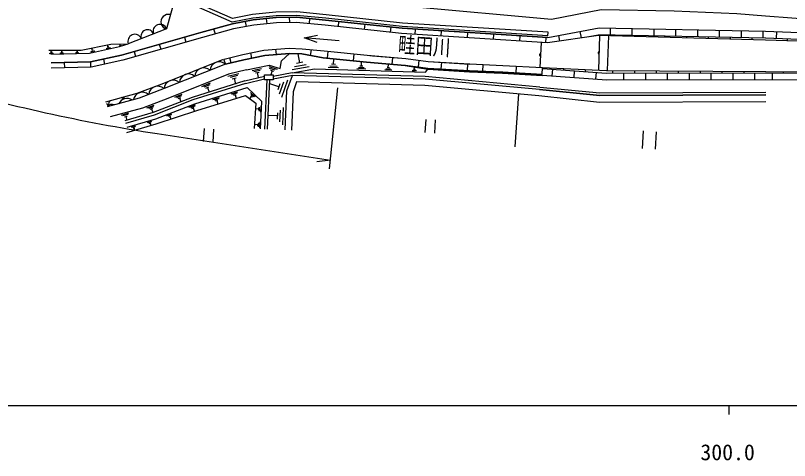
# Model space of a CAD drawing. Units: millimetres, scale not verified. Extents: x 40000 to 680000, y 20000 to 380000.
# Drawn here: x 286318 to 374931, y 198715 to 249668 of the extents above; entities that cross this region are included whole.
import ezdxf
from ezdxf.enums import TextEntityAlignment as Align

# ---------------------------------------------------------------- set-up
doc = ezdxf.new("R2010")
doc.units = ezdxf.units.MM
doc.header["$LTSCALE"] = 1000
doc.layers.add('M-BGD', color=7, linetype='Continuous', lineweight=25)
doc.layers.add('M-TTL-BAND', color=7, linetype='Continuous', lineweight=25)
doc.styles.add('ＭＳ ゴシック', font='')
doc.styles.get('ＭＳ ゴシック').set_extended_font_data('MS Gothic')

msp = doc.modelspace()

# ---------------------------------------------------------------- linework, layer by layer
at = {"layer": 'M-BGD'}
for p, q in [((304466, 251310), (303609, 248147)), ((331696, 250684), (347695, 249228)), ((311147, 248710), (313524, 249170)), ((313524, 249170), (316167, 249438)), ((315016, 249321), (315077, 248724)), ((316167, 249438), (318495, 249477)), ((317667, 249463), (317677, 248863)), ((318495, 249477), (321825, 249147)), ((319988, 249329), (319929, 248732)), ((321825, 249147), (330568, 248202)), ((303609, 248147), (299232, 246415)), ((307556, 247736), (311147, 248710)), ((311282, 248126), (307717, 247158)), ((309003, 248129), (309160, 247550)), ((313611, 248575), (311282, 248126)), ((312619, 248995), (312733, 248406)), ((316203, 248839), (313611, 248575)), ((318470, 248876), (316203, 248839)), ((321766, 248550), (318470, 248876)), ((330516, 247604), (321766, 248550)), ((323316, 248986), (323252, 248390)), ((326299, 248664), (326234, 248067)), ((329281, 248341), (329217, 247744)), ((330568, 248202), (347248, 247141)), ((347248, 247141), (353146, 248258)), ((353146, 248258), (372194, 247877)), ((354396, 248233), (354380, 247433)), ((356896, 248183), (356880, 247383)), ((359395, 248133), (359379, 247333)), ((298457, 245132), (307556, 247736)), ((347210, 246542), (330516, 247604)), ((332065, 248107), (332027, 247508)), ((335059, 247916), (335021, 247317)), ((338053, 247726), (338015, 247127)), ((341047, 247535), (341008, 246936)), ((344041, 247345), (344002, 246746)), ((353064, 247376), (347210, 246542)), ((347260, 247340), (347286, 247739)), ((348476, 247373), (348596, 246739)), ((350932, 247838), (351073, 247093)), ((353068, 247429), (351965, 247220)), ((352309, 247285), (352312, 247269)), ((372199, 246842), (353064, 247376)), ((372198, 247077), (353071, 247459)), ((353086, 243406), (353213, 247372)), ((353130, 247458), (353129, 247374)), ((354102, 243362), (354229, 247344)), ((355630, 247408), (355628, 247305)), ((358129, 247358), (358127, 247235)), ((360629, 247308), (360626, 247165)), ((361895, 248083), (361879, 247283)), ((363128, 247258), (363125, 247095)), ((364394, 248033), (364378, 247233)), ((366894, 247983), (366878, 247183)), ((369393, 247933), (369377, 247133)), ((371893, 247883), (371877, 247083)), ((372194, 247877), (385807, 247329)), ((373443, 247827), (373411, 247027)), ((298291, 246259), (298246, 246408)), ((307717, 247158), (298604, 244550)), ((302783, 246370), (302948, 245793)), ((305667, 247195), (305832, 246619)), ((323367, 246780), (319380, 247103)), ((346513, 246586), (346351, 243727)), ((347034, 247154), (346996, 246555)), ((365628, 247208), (365624, 247026)), ((368127, 247158), (368123, 246956)), ((370627, 247108), (370623, 246886)), ((372204, 247077), (372198, 247077)), ((385757, 246531), (372198, 247076)), ((385748, 246400), (372199, 246842)), ((374660, 246977), (374651, 246762)), ((290419, 245452), (290413, 245712)), ((291684, 245469), (291540, 245465)), ((291612, 245467), (291607, 245675)), ((293441, 245487), (293297, 245484)), ((293369, 245486), (293364, 245694)), ((295413, 245568), (294925, 245460)), ((294985, 245555), (295317, 245629)), ((295222, 245690), (295046, 245651)), ((295134, 245670), (295078, 245924)), ((297200, 245949), (296712, 245840)), ((296772, 245935), (297104, 246009)), ((297009, 246070), (296833, 246031)), ((296921, 246050), (296865, 246304)), ((298463, 246211), (298176, 246123)), ((298208, 246183), (298403, 246243)), ((298343, 246275), (298240, 246243)), ((299899, 245545), (300064, 244968)), ((312352, 245190), (314760, 245679)), ((314760, 245679), (317668, 245933)), ((316184, 245201), (316132, 245799)), ((317668, 245933), (319131, 245859)), ((319131, 245859), (321639, 245608)), ((319131, 245859), (321639, 245608)), ((320084, 245080), (320206, 245751)), ((321639, 245608), (326574, 245115)), ((322026, 244766), (322105, 245562)), ((290673, 245298), (290173, 245287)), ((290251, 245368), (290591, 245377)), ((290509, 245455), (290329, 245450)), ((291815, 245344), (291415, 245334)), ((291478, 245400), (291750, 245406)), ((293572, 245362), (293172, 245353)), ((293235, 245418), (293507, 245425)), ((294913, 244344), (298457, 245132)), ((296377, 244669), (296508, 244084)), ((310132, 244648), (310354, 244090)), ((310213, 244674), (312352, 245190)), ((312471, 244602), (310354, 244090)), ((311013, 244250), (310872, 244833)), ((314846, 245085), (312471, 244602)), ((313376, 244786), (313257, 245374)), ((317679, 245332), (314846, 245085)), ((319101, 245259), (317679, 245332)), ((318857, 244246), (318672, 245269)), ((319101, 245259), (321560, 244812)), ((321560, 244812), (319101, 245259)), ((326504, 244318), (321560, 244812)), ((322728, 244072), (322746, 244696)), ((325011, 244467), (325090, 245263)), ((326574, 245115), (327208, 245060)), ((326574, 245115), (331009, 244725)), ((327208, 245060), (331009, 244725)), ((329445, 244060), (329515, 244857)), ((331009, 244725), (333582, 244410)), ((331009, 244725), (333582, 244410)), ((290404, 244236), (294913, 244344)), ((294986, 243745), (290418, 243637)), ((291904, 244272), (291918, 243672)), ((294903, 244343), (294917, 243744)), ((298604, 244550), (294986, 243745)), ((312753, 243435), (315370, 243966)), ((315305, 243812), (316262, 243520)), ((315370, 243966), (316620, 243586)), ((319954, 243794), (317986, 243438)), ((318244, 243810), (319583, 244052)), ((319211, 244310), (318502, 244182)), ((323317, 243671), (322117, 243705)), ((322315, 243892), (323130, 243868)), ((322944, 244066), (322512, 244078)), ((325576, 243721), (326255, 243701)), ((326100, 243866), (325740, 243876)), ((325920, 243871), (325935, 244391)), ((330939, 243928), (326504, 244318)), ((329144, 243688), (328856, 243696)), ((329000, 243692), (329012, 244108)), ((330953, 243926), (330912, 243931)), ((330939, 243928), (333526, 243511)), ((333526, 243511), (330939, 243928)), ((333532, 243610), (330953, 243926)), ((331975, 243486), (331983, 243746)), ((332498, 244543), (332401, 243749)), ((333582, 244410), (338332, 244112)), ((335079, 244316), (335029, 243518)), ((338074, 244129), (338024, 243330)), ((338332, 244113), (342128, 243959)), ((339831, 244052), (339798, 243253)), ((342128, 243959), (346649, 243711)), ((343626, 243877), (343582, 243078)), ((346621, 243713), (346578, 242914)), ((346649, 243711), (353985, 243363)), ((310633, 242731), (311896, 243036)), ((313396, 243368), (314474, 243587)), ((314337, 243380), (313604, 243231)), ((313811, 243093), (314199, 243172)), ((314005, 243133), (314119, 242572)), ((316062, 243414), (315412, 243612)), ((315518, 243412), (315862, 243308)), ((315690, 243360), (315539, 242863)), ((326411, 243537), (325411, 243565)), ((329392, 243425), (328592, 243448)), ((328724, 243572), (329268, 243556)), ((332221, 243319), (331721, 243334)), ((331803, 243411), (332143, 243402)), ((332065, 243484), (331885, 243489)), ((338296, 243213), (333526, 243511)), ((338300, 243313), (333532, 243611)), ((336527, 243424), (336520, 243324)), ((342079, 243061), (338296, 243213)), ((342084, 243161), (338300, 243313)), ((338302, 243313), (338300, 243313)), ((341297, 243192), (341293, 243093)), ((346600, 242812), (342079, 243061)), ((346605, 242912), (342084, 243161)), ((342096, 243160), (342084, 243161)), ((345080, 242996), (345074, 242896)), ((354010, 242277), (346600, 242812)), ((346642, 243611), (346644, 243611)), ((346644, 243611), (353992, 243081)), ((347777, 242727), (347834, 243525)), ((349081, 243435), (349093, 243595)), ((350270, 242547), (350328, 243345)), ((351575, 243255), (351591, 243477)), ((352764, 242367), (352821, 243165)), ((353985, 243363), (372217, 243270)), ((353985, 243077), (353992, 243077)), ((353992, 243077), (372217, 243090)), ((354721, 243078), (354721, 243359)), ((355971, 242279), (355971, 243079)), ((357221, 243079), (357221, 243346)), ((358471, 242280), (358471, 243080)), ((359721, 243081), (359721, 243334)), ((360971, 242282), (360971, 243082)), ((362221, 243083), (362221, 243321)), ((363471, 242284), (363471, 243084)), ((364721, 243085), (364721, 243308)), ((365971, 242286), (365971, 243086)), ((367221, 243086), (367221, 243296)), ((368471, 242287), (368471, 243087)), ((369721, 243088), (369721, 243283)), ((370971, 242289), (370971, 243089)), ((372215, 243090), (372217, 243090)), ((372217, 243270), (404203, 242963)), ((372217, 243090), (404206, 242803)), ((372970, 242283), (372977, 243083)), ((374227, 243072), (374229, 243251)), ((307641, 241541), (308663, 241948)), ((311743, 242785), (310884, 242578)), ((311135, 242424), (311590, 242534)), ((311362, 242479), (311521, 241822)), ((312573, 242174), (314810, 242725)), ((312653, 241885), (314814, 242416)), ((314854, 236659), (315145, 242307)), ((315154, 236643), (315445, 242310)), ((316553, 240715), (317024, 242063)), ((317452, 242270), (316760, 240287)), ((372221, 242290), (354010, 242277)), ((404219, 242003), (372221, 242290)), ((308564, 241719), (307869, 241442)), ((308098, 241344), (308466, 241491)), ((308282, 241417), (308494, 240886)), ((312833, 241414), (314517, 239829)), ((316471, 241500), (315440, 241860)), ((316596, 241857), (316347, 241143)), ((322266, 232093), (323236, 241382)), ((304566, 240332), (305402, 240665)), ((305322, 240478), (304753, 240251)), ((304940, 240171), (305241, 240291)), ((305091, 240231), (305264, 239796)), ((308907, 240047), (309671, 240286)), ((310998, 240696), (311762, 240935)), ((311678, 240774), (311159, 240612)), ((311319, 240528), (311594, 240614)), ((311456, 240571), (311581, 240174)), ((313345, 240440), (313100, 240171)), ((313237, 240842), (313754, 240371)), ((313596, 240363), (313244, 240684)), ((313252, 240525), (313438, 240356)), ((343540, 234625), (343944, 240687)), ((301353, 239094), (302195, 239413)), ((306181, 239158), (306926, 239449)), ((306854, 239284), (306347, 239086)), ((309587, 240126), (309067, 239963)), ((309228, 239879), (309503, 239965)), ((309365, 239922), (309489, 239525)), ((314388, 239290), (314352, 238591)), ((314355, 236684), (314517, 239829)), ((298443, 238266), (299311, 238506)), ((302111, 239227), (301539, 239010)), ((301724, 238927), (302027, 239042)), ((301876, 238984), (302042, 238547)), ((303650, 238184), (304209, 238402)), ((306513, 239013), (306781, 239118)), ((306647, 239065), (306798, 238678)), ((314146, 238952), (313782, 238970)), ((314152, 239078), (314139, 238826)), ((314246, 238708), (314270, 239184)), ((316310, 238534), (316279, 237815)), ((316585, 237481), (316643, 238840)), ((316977, 239146), (316891, 237148)), ((299210, 238329), (298621, 238165)), ((298798, 238065), (299110, 238152)), ((298954, 238108), (299079, 237657)), ((301441, 237425), (301921, 237565)), ((304154, 238278), (303774, 238129)), ((303898, 238075), (304100, 238154)), ((303999, 238114), (304113, 237824)), ((314280, 237490), (314244, 236791)), ((316294, 238175), (315255, 238219)), ((333278, 237775), (333183, 236278)), ((334321, 236206), (334416, 237703)), ((299601, 236879), (300081, 237020)), ((300026, 236920), (299700, 236825)), ((299799, 236771), (299972, 236821)), ((299886, 236796), (299958, 236546)), ((301866, 237466), (301540, 237371)), ((301639, 237316), (301812, 237367)), ((301725, 237341), (301798, 237092)), ((307906, 236741), (307811, 235244)), ((308949, 235172), (309044, 236669)), ((314038, 237152), (313675, 237171)), ((314045, 237278), (314032, 237026)), ((314138, 236909), (314162, 237384)), ((302544, 236140), (322370, 233087)), ((358189, 236442), (358062, 234446)), ((359579, 234349), (359706, 236345)), ((322370, 233087), (320823, 232901))]:
    msp.add_line(p, q, dxfattribs=at)
for points in [[(347286, 247739), (330619, 248800), (321884, 249744), (318520, 250077), (316132, 250038), (313436, 249764), (311156, 249323), (304225, 252391), (300158, 253533), (290378, 256097), (282891, 258230), (277760, 259908), (266455, 263930)], [(347260, 247340), (330585, 248401), (321845, 249346), (318503, 249677), (316156, 249638), (313495, 249368), (311109, 248907), (304089, 252013)], [(347695, 249228), (353387, 250368), (361707, 250196), (368895, 249907), (372185, 249624)], [(347248, 247141), (330568, 248202), (321825, 249147), (318495, 249477), (316167, 249438), (313524, 249170), (311147, 248710)], [(372185, 249624), (384226, 248706), (391949, 248166), (399211, 248097), (403778, 248101), (408781, 248303)], [(311147, 248710), (307556, 247736), (298457, 245132), (294913, 244344), (290404, 244236)], [(347210, 246542), (330516, 247604), (321766, 248550), (318470, 248876), (316203, 248839), (313611, 248575), (311282, 248126), (307717, 247158), (298604, 244550), (294986, 243745), (290418, 243637)], [(320841, 246563), (319380, 247103), (320909, 247401)], [(290148, 245689), (293835, 245679), (297219, 246366), (299232, 246415)], [(290380, 245236), (294792, 245341), (298210, 246102), (299232, 246415)], [(310213, 244674), (312352, 245190), (314760, 245679), (317668, 245933), (319131, 245859)], [(321639, 245608), (326574, 245115), (331009, 244725)], [(353154, 245539), (353118, 245528), (353087, 245511), (353056, 245482), (353037, 245452), (353024, 245417), (353023, 245369), (353034, 245332), (353051, 245302), (353080, 245271), (353109, 245252), (353145, 245239)], [(296671, 239780), (300264, 240773), (303101, 241849), (310132, 244648)], [(310354, 244090), (312471, 244602), (314846, 245085), (317679, 245332), (319101, 245259)], [(316620, 243586), (316790, 244467), (317679, 245332)], [(321560, 244812), (326504, 244318), (330939, 243928)], [(346440, 245307), (346404, 245297), (346373, 245280), (346341, 245252), (346321, 245223), (346307, 245188), (346305, 245140), (346314, 245103), (346331, 245072), (346359, 245041), (346388, 245021), (346423, 245007)], [(310354, 244090), (303323, 241291), (300477, 240212), (296831, 239202)], [(333582, 244410), (338332, 244113), (342128, 243959), (346649, 243711)], [(312753, 243435), (310718, 242944), (303749, 240169), (300850, 239070), (297151, 238045)], [(346330, 241474), (333229, 242664), (317990, 243102), (315804, 242692)], [(346302, 241176), (333211, 242364), (318013, 242801), (315808, 242387)], [(317206, 236567), (317399, 241041), (318013, 242801)], [(317990, 243102), (320532, 243561), (333244, 243196), (333526, 243511)], [(333526, 243511), (338296, 243213), (342079, 243061), (346600, 242812)], [(312573, 242174), (306533, 240284), (302092, 238549), (298833, 237598)], [(346239, 240479), (333169, 241665), (318505, 242086), (318094, 240908), (317906, 236537)], [(312653, 241885), (306633, 240000), (302188, 238265), (298917, 237310)], [(312833, 241414), (312788, 241403), (306799, 239528), (302350, 237791), (299057, 236830)], [(346302, 241176), (353203, 240521), (372230, 240595)], [(372230, 240595), (353203, 240521), (346302, 241176)], [(346331, 241474), (353217, 240821), (372229, 240895)], [(299068, 236253), (302431, 237265), (307092, 238782), (312664, 240494), (313838, 239622), (313640, 236721)], [(372233, 239795), (353167, 239721), (346239, 240479)]]:
    msp.add_lwpolyline(points, dxfattribs=at)
msp.add_lwpolyline([(314815, 242304), (314809, 242861), (315803, 242871), (315808, 242314)], close=True, dxfattribs=at)
for centre, radius, start, end in [((303825, 248945), 850, 74.83609, 254.83609), ((302865, 247853), 800, 21.58197, 201.58197), ((299982, 246712), 800, 21.58197, 201.58197), ((301424, 247282), 750, 21.58197, 201.58197), ((309640, 243326), 1046, 111.70703, 176.4812), ((309640, 243326), 1046, 46.93311, 111.70703), ((306124, 241927), 1046, 111.70703, 176.4812), ((306124, 241927), 1046, 46.93311, 111.70703), ((307882, 242627), 1046, 111.70703, 176.4812), ((307882, 242627), 1046, 46.93311, 111.70703), ((304367, 241227), 1046, 111.70703, 176.4812), ((304367, 241227), 1046, 46.93311, 111.70703), ((332981, 433811), 200000, 253.79736, 261.24634), ((302609, 240528), 1046, 46.93311, 174.60986), ((299094, 239128), 1046, 55.70288, 155.26294), ((297993, 239336), 1046, 46.93311, 63.72559), ((299751, 240035), 1046, 162.14282, 176.4812), ((300851, 239828), 1046, 48.83521, 168.76733), ((296235, 238636), 1046, 46.93311, 61.56055), ((297336, 238428), 1046, 72.82251, 121.01807), ((297993, 239336), 1046, 147.16162, 176.4812)]:
    msp.add_arc(centre, radius, start, end, dxfattribs=at)
at = {"layer": 'M-TTL-BAND'}
for p, q in [((40000, 205000), (579000, 205000)), ((368000, 205000), (368000, 204000))]:
    msp.add_line(p, q, dxfattribs=at)

# ---------------------------------------------------------------- texts
at = {"layer": 'M-BGD', "style": 'ＭＳ ゴシック', "width": 0.8}
msp.add_text('畦田川', height=1833, rotation=356.4, dxfattribs=at).set_placement((330039, 244900), align=Align.BOTTOM_LEFT)
at = {"layer": 'M-TTL-BAND', "style": 'ＭＳ ゴシック'}
msp.add_text('300.0', height=1833, dxfattribs=at).set_placement((367844, 198195), align=Align.BOTTOM_CENTER)

doc.saveas('drawing.dxf')
